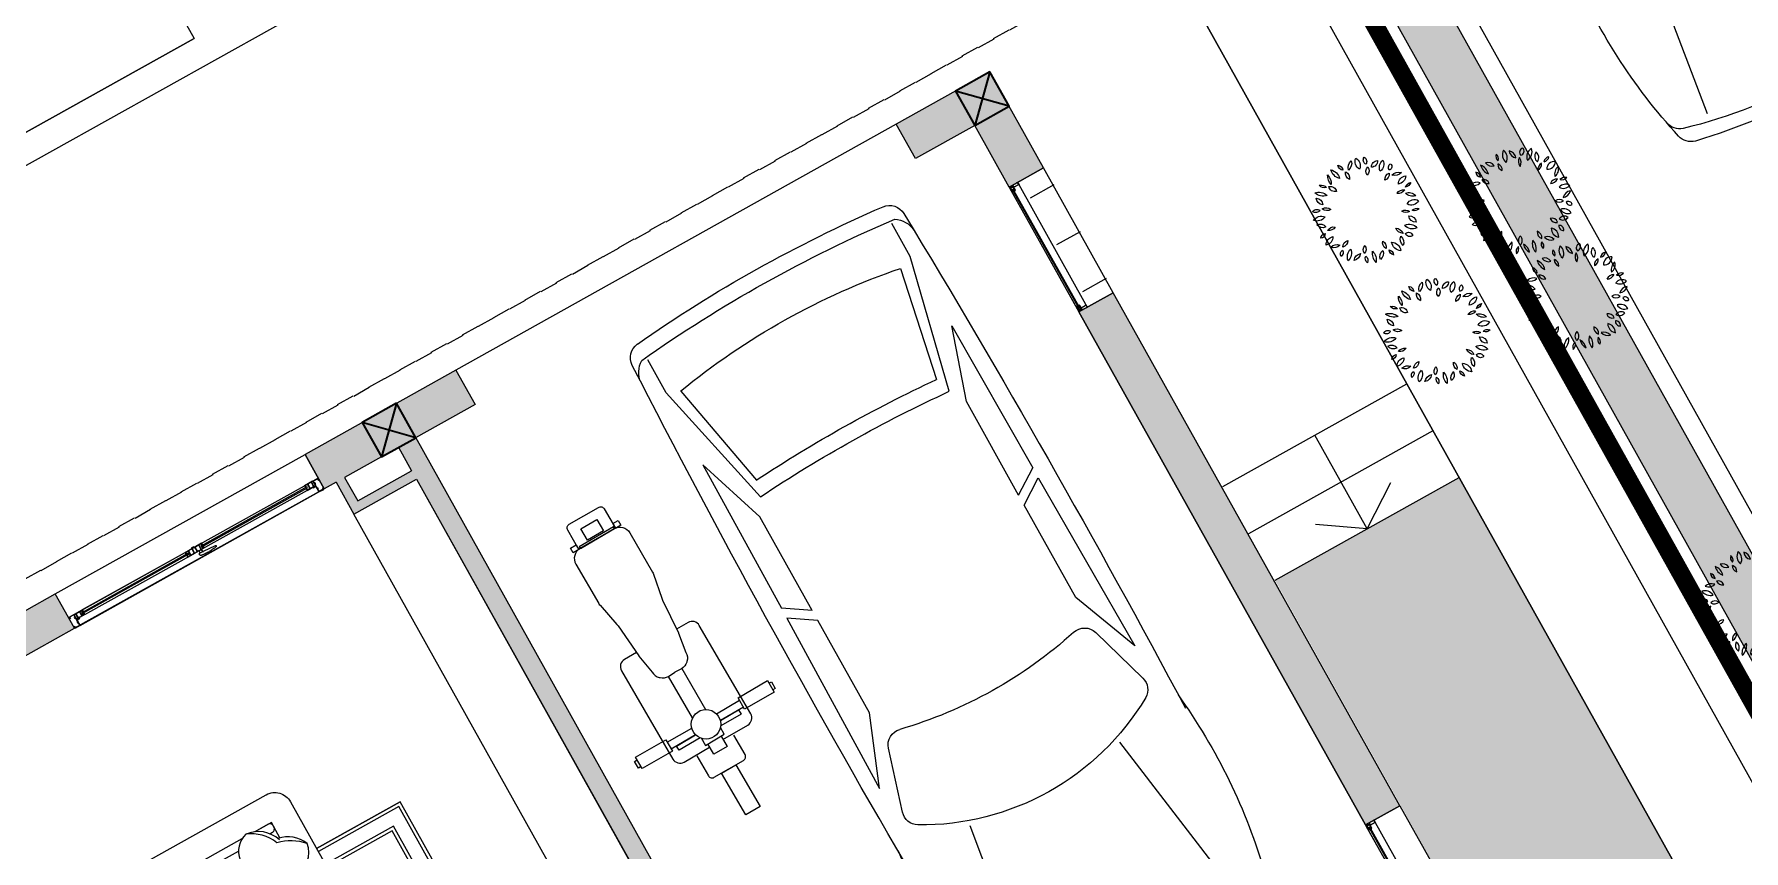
# Model space of a CAD drawing. Header units: millimetres. Extents: x 567980 to 569372, y 2065777 to 2066674.
# Drawn here: x 568941.48 to 568951.04, y 2066342.59 to 2066347.16 of the extents above; entities that cross this region are included whole.
import ezdxf

# ---------------------------------------------------------------- set-up
doc = ezdxf.new("R2010")
doc.units = ezdxf.units.MM
doc.linetypes.add('CENTER', pattern=[3, 1.5, -0.5, 0.5, -0.5])
doc.linetypes.add('HIDDEN', pattern=[0.75, 0.5, -0.25])
for name, color, linetype, lineweight in [('A-COT VACH', 2, 'Continuous', 35), ('A-HATCH', 251, 'Continuous', 5), ('A-TUONG', 255, 'Continuous', 35), ('boDnv', 54, 'Continuous', 25), ('E- RANH GIOI', 1, 'CENTER', 13), ('E- THAY', 9, 'Continuous', 20), ('E- Tuong', 4, 'Continuous', 13), ('E-Manh', 251, 'Continuous', 13), ('E-NoiThat', 32, 'Continuous', 9), ('i_Cay', 114, 'Continuous', 13), ('i_Hatch', 250, 'Continuous', 13), ('LD-CUA', 146, 'Continuous', 13), ('LD-THAY', 9, 'Continuous', 13)]:
    doc.layers.add(name, color=color, linetype=linetype, lineweight=lineweight)
for name, color, linetype in [('ChiaLo', 128, 'CENTER'), ('loKBT', 42, 'Continuous'), ('QUYEN', 7, 'Continuous')]:
    doc.layers.add(name, color=color, linetype=linetype)
doc.styles.add('rms', font='romans.shx', dxfattribs={"width": 0.7, "bigfont": 'vns.shx'})
doc.linetypes.add('ADL', pattern='A,0.125,-0.15,["++",rms,S=0.5,R=0,X=0,Y=-0.2245],-1.35,1.125', length=2.75)
pattern_1 = [(209.16569984, (574671.979064, 2070508.402113), (0.0243537771, -0.0436372751), []), (254.1656998, (574671.97906, 2070508.40211), (0.1359821042, -0.038566996), [0.070672742, -0.141345484])]

# ---------------------------------------------------------------- blocks, each defined once
blk = doc.blocks.new('NEN')
at = {"layer": 'boDnv', "color": 10, "linetype": 'ADL', "ltscale": 0.25}
blk.add_lwpolyline([(236.6221, -34.4495), (249.6893, -60.5762), (255.4751, -62.3599), (412.4207, 25.215), (414.1456, 31.2365), (400.0614, 56.7834), (394.0804, 58.4967), (238.5155, -28.3077)], close=True, dxfattribs=at)
at = {"layer": 'ChiaLo', "ltscale": 5}
blk.add_lwpolyline([(249.5585, -21.0006), (269.0492, -55.9307)], dxfattribs=at)
at = {"layer": 'loKBT'}
for points in [[(260.4741, -14.9098), (249.5585, -21.0006), (259.3038, -38.4657), (270.2195, -32.3748)], [(259.3038, -38.4657), (249.5585, -21.0006), (237.678, -27.6299), (235.5483, -34.5381), (242.2673, -47.972)]]:
    blk.add_lwpolyline(points, close=True, dxfattribs=at)
blk = doc.blocks.new('BT-01')
at = {"layer": 'E- RANH GIOI', "color": 5, "ltscale": 0.05, "true_color": 0x0000fa}
blk.add_lwpolyline([(7817633, 973558), (7821118.3, 976886.1), (7997537.8, 976804.6), (8000749, 973574), (8000595.6, 946074.5), (7997326.6, 942825.2), (7819373.9, 942907.4), (7816376.1, 946046.8)], close=True, dxfattribs=at)
at = {"layer": 'loKBT'}
for points in [[(7833505.2, 959890.6), (7833514.5, 979880.4), (7819916.6, 979886.7), (7814691, 974896.8), (7814005.9, 959899.6)], [(7846008.1, 979874.6), (7833514.5, 979880.4), (7833505.2, 959890.6), (7845998.8, 959884.9)]]:
    blk.add_lwpolyline(points, close=True, dxfattribs=at)
blk = doc.blocks.new('mb-cay40')
at = {"color": 0, "linetype": 'ByBlock'}
for centre, radius, start, end in [((-136, 737), 62.9, 125.4093, 202.7101), ((-231, 764), 62.9, 305.4093, 22.7101), ((16, 684), 137, 133.8117, 194.3077), ((-211, 749), 137, 313.8117, 14.3077), ((-542, 597), 98.1, 183.3189, 263.1904), ((-651, 494), 98.1, 3.3189, 83.1904), ((-554, 556), 69.9, 25.4537, 116.6852), ((-522, 648), 69.9, 205.4537, 296.6852), ((-427, 694), 54.1, 146.8151, 244.0193), ((-496, 675), 54.1, 326.8151, 64.0193), ((-390, 597), 66.9, 168.8066, 257.6391), ((-470, 545), 66.9, 348.8066, 77.6391), ((-300, 710), 100, 149.4737, 231.7586), ((-448, 683), 100, 329.4737, 51.7586), ((-231, 779), 98.1, 192.306, 259.6849), ((-344, 662), 98.1, 12.306, 79.6849), ((-148, 638), 79.7, 145.5248, 220.8327), ((-273, 631), 79.7, 325.5248, 40.8327), ((113, 711), 137, 163.4642, 212.7906), ((49, 562), 68.8, 103.8914, 198.9039), ((-134, 676), 137, 343.4642, 32.7906), ((-33, 607), 68.8, 283.8914, 18.9039), ((138, 616), 80.6, 104.1004, 168.465), ((40, 710), 80.6, 284.1004, 348.465), ((230, 506), 141, 100.3005, 160.4476), ((72, 692), 141, 280.3005, 340.4476), ((260, 521), 76.9, 122.5817, 207.18), ((150, 551), 76.9, 302.5817, 27.18), ((-680, 301), 102, 69.7201, 135.6489), ((-718, 468), 102, 249.7201, 315.6489), ((-654, 503), 44.2, 163.4933, 274.4697), ((-693, 471), 44.2, 343.4933, 94.4697), ((-620, 357), 75.8, 22.5723, 98.3335), ((-561, 461), 75.8, 202.5723, 278.3335), ((213, 369), 79.6, 86.0282, 161.3698), ((143, 474), 79.6, 266.0282, 341.3698), ((320, 284), 110, 64.7353, 140.5781), ((282, 453), 110, 244.7353, 320.5781), ((300, 426), 53.5, 59.9815, 155.6676), ((278, 494), 53.5, 239.9815, 335.6676), ((-767, 152), 75.6, 44.2576, 108.5927), ((-736, 277), 75.6, 224.2576, 288.5927), ((-743, 226), 96, 30.9482, 110.5784), ((-695, 365), 96, 210.9482, 290.5784), ((-638, 119), 83.9, 60.5095, 129.292), ((-649, 257), 83.9, 240.5095, 309.292), ((243, 141), 78, 58.8748, 131.2135), ((232, 267), 78, 238.8748, 311.2135), ((359, 242), 79.1, 90.2529, 173.5221), ((280, 330), 79.1, 270.2529, 353.5221), ((344, 142), 53.6, 28.1981, 112.1918), ((371, 217), 53.6, 208.1981, 292.1918), ((-787, 176), 111, 280.8762, 345.4479), ((-659, 40), 111, 100.8762, 165.4479), ((-690, -39), 87.4, 54.9745, 151.3792), ((-716, 74), 87.4, 234.9745, 331.3792), ((159, -75), 77.3, 28.8072, 103.9199), ((208, 37), 77.3, 208.8072, 283.9199), ((314, -59), 90.4, 71.3712, 141.7535), ((272, 83), 90.4, 251.3712, 321.7535), ((293, 25), 97.6, 29.1952, 106.7189), ((350, 166), 97.6, 209.1952, 286.7189), ((-675, -123), 70, 71.8192, 140.0818), ((-707, -12), 70, 251.8192, 320.0818), ((-557, -163), 78, 113.4753, 203.456), ((-660, -123), 78, 293.4753, 23.456), ((-617, 21), 75, 267.1724, 337.2365), ((-551, -83), 75, 87.1724, 157.2365), ((-605, -147), 107, 271.6328, 352.0268), ((-496, -269), 107, 91.6328, 172.0268), ((-342, -221), 95.9, 122.8873, 186.7253), ((-489, -152), 95.9, 302.8873, 6.7253), ((-19, -211), 70.3, 353.65, 74.6514), ((70, -151), 70.3, 173.65, 254.6514), ((133, -213), 116, 6.5487, 76.8911), ((275, -87), 116, 186.5487, 256.8911), ((243, -118), 50.7, 359.2557, 87.6287), ((296, -68), 50.7, 179.2557, 267.6287), ((-473, -294), 49.3, 76.5419, 193.4774), ((-509, -257), 49.3, 256.5419, 13.4774), ((-314, -281), 91.1, 159.117, 230.3606), ((-457, -318), 91.1, 339.117, 50.3606), ((-220, -348), 109, 122.117, 201.7275), ((-379, -297), 109, 302.117, 21.7275), ((-170, -364), 62.5, 129.7475, 206.0709), ((-267, -343), 62.5, 309.7475, 26.0709), ((-133, -236), 75.4, 148.7877, 221.5977), ((-253, -247), 75.4, 328.7877, 41.5977), ((-160, -372), 84.6, 5.3196, 80.419), ((-61, -281), 84.6, 185.3196, 260.419), ((100, -278), 148, 165.2071, 218.3217), ((-159, -332), 148, 345.2071, 38.3217), ((110, -276), 64.3, 156.7754, 231.288), ((11, -301), 64.3, 336.7754, 51.288), ((113, -290), 96.7, 38.6962, 106.2415), ((162, -137), 96.7, 218.6962, 286.2415)]:
    blk.add_arc(centre, radius, start, end, dxfattribs=at)
blk = doc.blocks.new('02PCAR01')
at = {"color": 0, "linetype": 'ByBlock'}
for p, q in [((-138, 26.03), (-145, 26.03)), ((-112.52, 20.16), (-138, 26.03)), ((-122.94, 26.61), (-92.48, 26.84)), ((-109.29, 22.08), (-122.94, 26.61)), ((-89.35, 22.08), (-92.48, 26.84)), ((-90.39, 26.87), (-54.31, 27.32)), ((-87.23, 22.08), (-90.39, 26.87)), ((-54.31, 27.32), (-67.5, 22.08)), ((-48.33, 25.72), (-60.01, 22.2)), ((-136.91, 23.5), (-115.59, 19.26)), ((-89.35, 22.08), (-109.29, 22.08)), ((-67.5, 22.08), (-87.23, 22.08)), ((-6, 20.97), (-40, 15.97)), ((-6, -20.97), (-40, -15.97)), ((-112.51, -20.11), (-138, -25.97)), ((-136.91, -23.36), (-115.59, -19.12)), ((-109.29, -21.95), (-122.94, -26.47)), ((-89.35, -21.95), (-109.29, -21.95)), ((-89.35, -21.95), (-92.48, -26.7)), ((-87.23, -21.95), (-90.39, -26.73)), ((-67.5, -21.95), (-87.23, -21.95)), ((-54.31, -27.18), (-67.5, -21.95)), ((-48.33, -25.52), (-60.01, -22)), ((-138, -25.97), (-145, -25.97)), ((-122.94, -26.47), (-92.48, -26.7)), ((-90.39, -26.73), (-54.31, -27.18))]:
    blk.add_line(p, q, dxfattribs=at)
for centre, radius, start, end in [((-145.41, 25.94), 3.14, 92.1119, 173.4899), ((-77.24, -1914.33), 1944.6, 88.89024, 92.01225), ((-141.57, 24.61), 4.6, 94.3987, 147.5288), ((-30.02, -77.69), 108.31, 76.6607, 96.5655), ((110.89, 0.1), 260.73, 174.2342, 185.7658), ((111.89, 0.1), 258.76, 174.0142, 185.9858), ((-47.46, 22.85), 3, 31.1455, 106.7984), ((-8.86, 25.33), 3.14, 17.8179, 78.3942), ((-95.47, 0.91), 93.12, 343.0347, 15.8141), ((-5.75, 24.64), 3.14, 14.3452, 76.6607), ((-7.97, 0.1), 131.06, 169.6897, 190.3103), ((-87.12, 0.1), 48.72, 330.0774, 29.9226), ((-111.75, 0.91), 111.76, 346.3976, 12.667), ((146.01, 0.1), 262.31, 175.7971, 184.2029), ((147.71, 0.1), 261.01, 175.5919, 184.4407), ((-59.14, 19.33), 3, 106.7984, 193.6631), ((-142.7, 0.1), 82.75, 347.0683, 12.9317), ((-59.14, -19.13), 3, 166.3369, 253.2016), ((-47.46, -22.65), 3, 253.2016, 328.8545), ((-145.41, -25.74), 3.14, 186.5101, 267.8881), ((-141.57, -24.41), 4.6, 212.4712, 265.6013), ((-30.02, 77.89), 108.31, 263.4345, 283.1156), ((-77.24, 1914.53), 1944.6, 267.98775, 271.10976)]:
    blk.add_arc(centre, radius, start, end, dxfattribs=at)
blk = doc.blocks.new('kkkk')
h = blk.add_hatch(color=250)
edge = h.paths.add_edge_path()
edge.add_line((333058.8, 105336.6), (333060.3, 105336.6))
edge.add_line((333060.3, 105336.6), (333060.3, 105341.6))
edge.add_line((333060.3, 105341.6), (333061.8, 105341.6))
edge.add_line((333061.8, 105341.6), (333061.8, 105371.6))
edge.add_line((333061.8, 105371.6), (333027.5, 105371.6))
edge.add_line((333027.5, 105371.6), (333027.5, 105386.6))
edge.add_line((333027.5, 105386.6), (333022.2, 105386.6))
edge.add_line((333022.2, 105386.6), (333022.2, 105383.6))
edge.add_line((333022.2, 105383.6), (333023.7, 105383.6))
edge.add_line((333023.7, 105383.6), (333023.7, 105385.1))
edge.add_line((333023.7, 105385.1), (333026, 105385.1))
edge.add_line((333026, 105385.1), (333026, 105378.1))
edge.add_line((333026, 105378.1), (333023.7, 105378.1))
edge.add_line((333023.7, 105378.1), (333023.7, 105379.6))
edge.add_line((333023.7, 105379.6), (333022.2, 105379.6))
edge.add_line((333022.2, 105379.6), (333022.2, 105376.6))
edge.add_line((333022.2, 105376.6), (333026, 105376.6))
edge.add_line((333026, 105376.6), (333026, 105371.6))
edge.add_line((333026, 105371.6), (332991.8, 105371.6))
edge.add_line((332991.8, 105371.6), (332991.8, 105341.6))
edge.add_line((332991.8, 105341.6), (332993.3, 105341.6))
edge.add_line((332993.3, 105341.6), (332993.3, 105336.6))
edge.add_line((332993.3, 105336.6), (332994.8, 105336.6))
edge.add_line((332994.8, 105336.6), (332994.8, 105341.6))
edge.add_line((332994.8, 105341.6), (333002.3, 105341.6))
edge.add_line((333002.3, 105341.6), (333002.3, 105343.1))
edge.add_line((333002.3, 105343.1), (332993.3, 105343.1))
edge.add_line((332993.3, 105343.1), (332993.3, 105370.1))
edge.add_line((332993.3, 105370.1), (333006.9, 105370.1))
edge.add_arc((333010, 105367.6), 3.97, 141.52264, 210)
edge.add_line((333006.6, 105365.7), (333007.9, 105366.4))
edge.add_arc((333010, 105367.6), 2.47, -390, -150, ccw=False)
edge.add_line((333012.1, 105366.4), (333013.4, 105365.7))
edge.add_arc((333010, 105367.6), 3.97, -30, 38.47736)
edge.add_line((333013.1, 105370.1), (333040.4, 105370.1))
edge.add_arc((333043.5, 105367.6), 3.97, 141.52264, 210)
edge.add_line((333040.1, 105365.7), (333041.4, 105366.4))
edge.add_arc((333043.5, 105367.6), 2.47, -390, -150, ccw=False)
edge.add_line((333045.6, 105366.4), (333046.9, 105365.7))
edge.add_arc((333043.5, 105367.6), 3.97, -30, 38.47736)
edge.add_line((333046.6, 105370.1), (333060.3, 105370.1))
edge.add_line((333060.3, 105370.1), (333060.3, 105343.1))
edge.add_line((333060.3, 105343.1), (333051.3, 105343.1))
edge.add_line((333051.3, 105343.1), (333051.3, 105341.6))
edge.add_line((333051.3, 105341.6), (333058.8, 105341.6))
edge.add_line((333058.8, 105341.6), (333058.8, 105336.6))
blk.add_lwpolyline([(333026, 105378.1), (333026, 105385.1), (333023.7, 105385.1), (333023.7, 105383.6), (333022.2, 105383.6), (333022.2, 105386.6), (333027.5, 105386.6), (333027.5, 105371.6), (333061.8, 105371.6), (333061.8, 105341.6), (333060.3, 105341.6), (333060.3, 105336.6), (333058.8, 105336.6), (333058.8, 105341.6), (333051.3, 105341.6), (333051.3, 105343.1), (333060.3, 105343.1), (333060.3, 105370.1), (333046.6, 105370.1, -0.30801), (333046.9, 105365.7), (333045.6, 105366.4, 1.732051), (333041.4, 105366.4), (333040.1, 105365.7, -0.30801), (333040.4, 105370.1), (333013.1, 105370.1, -0.30801), (333013.4, 105365.7), (333012.1, 105366.4, 1.732051), (333007.9, 105366.4), (333006.6, 105365.7, -0.30801), (333006.9, 105370.1), (332993.3, 105370.1), (332993.3, 105343.1), (333002.3, 105343.1), (333002.3, 105341.6), (332994.8, 105341.6), (332994.8, 105336.6), (332993.3, 105336.6), (332993.3, 105341.6), (332991.8, 105341.6), (332991.8, 105371.6), (333026, 105371.6), (333026, 105376.6), (333022.2, 105376.6), (333022.2, 105379.6), (333023.7, 105379.6), (333023.7, 105378.1)], format="xyb", close=True)
blk = doc.blocks.new('ccccc')
h = blk.add_hatch(color=250)
h.paths.add_polyline_path([(333034.3, 105325.3), (333084.3, 105325.3), (333084.3, 105326.8), (333077.7, 105326.8), (333077.7, 105353.8), (333084.3, 105353.8), (333084.3, 105355.3), (333034.3, 105355.3), (333034.3, 105346.7), (333035.8, 105346.7), (333035.8, 105353.8), (333052.1, 105353.8), (333052.1, 105326.8), (333035.8, 105326.8), (333035.8, 105333.9), (333034.3, 105333.9)])
h.paths.add_polyline_path([(333053.6, 105326.8), (333053.6, 105353.8), (333076.2, 105353.8), (333076.2, 105326.8)], flags=16)
for p, q in [((333034.3, 105346.7), (333035.8, 105346.7)), ((333034.3, 105333.9), (333035.8, 105333.9)), ((333052.1, 105353.8), (333052.1, 105326.8)), ((333053.6, 105353.8), (333053.6, 105326.8)), ((333076.2, 105353.8), (333076.2, 105326.8)), ((333077.7, 105353.8), (333077.7, 105326.8)), ((333084.3, 105355.3), (333084.3, 105353.8)), ((333084.3, 105326.8), (333084.3, 105325.3))]:
    blk.add_line(p, q)
for points in [[(333084.3, 105355.3), (333034.3, 105355.3), (333034.3, 105346.7)], [(333034.3, 105333.9), (333034.3, 105325.3), (333084.3, 105325.3)], [(333052.1, 105353.8), (333035.8, 105353.8), (333035.8, 105346.7)], [(333035.8, 105333.9), (333035.8, 105326.8), (333052.1, 105326.8)], [(333076.2, 105353.8), (333053.6, 105353.8)], [(333084.3, 105353.8), (333077.7, 105353.8)], [(333053.6, 105326.8), (333076.2, 105326.8)], [(333077.7, 105326.8), (333084.3, 105326.8)]]:
    blk.add_lwpolyline(points)
blk = doc.blocks.new('dasdsd')
at = {"linetype": 'HIDDEN', "ltscale": 0.05}
for p, q in [((-10, -16), (-10, 0)), ((10, 0), (-10, 0)), ((10, -16), (10, 0)), ((-16, -19), (-108, -23)), ((-10, -16), (-15, -19)), ((10, -16), (-10, -16))]:
    blk.add_line(p, q, dxfattribs=at)
for centre, radius, start, end in [((-106, -28), 5.22, 108.2433, 251.7567), ((-41, 287), 327, 258.1752, 278.8996), ((-16, -17), 1.95, 270, 297.1927), ((-10, -18), 1.95, 90, 117.1927), ((10, -26), 10.1, 270, 90)]:
    blk.add_arc(centre, radius, start, end, dxfattribs=at)
blk = doc.blocks.new('fffsf')
h = blk.add_hatch(color=250)
h.paths.add_polyline_path([(333183.8, 105395.8), (333133.8, 105395.8), (333133.8, 105394.3), (333140.5, 105394.3), (333140.5, 105367.3), (333133.8, 105367.3), (333133.8, 105364.3), (333118.8, 105364.3), (333118.8, 105361.3), (333135.3, 105361.3), (333135.3, 105365.8), (333183.8, 105365.8), (333183.8, 105374.4), (333182.3, 105374.4), (333182.3, 105367.3), (333166, 105367.3), (333166, 105394.3), (333182.3, 105394.3), (333182.3, 105387.2), (333183.8, 105387.2)])
h.paths.add_polyline_path([(333164.5, 105394.3), (333164.5, 105367.3), (333142, 105367.3), (333142, 105394.3)], flags=16)
for p, q in [((333133.8, 105395.8), (333133.8, 105394.3)), ((333140.5, 105394.3), (333140.5, 105367.3)), ((333142, 105394.3), (333142, 105367.3)), ((333164.5, 105394.3), (333164.5, 105367.3)), ((333166, 105394.3), (333166, 105367.3)), ((333183.8, 105387.2), (333182.3, 105387.2)), ((333183.8, 105374.4), (333182.3, 105374.4))]:
    blk.add_line(p, q)
for points in [[(333183.8, 105374.4), (333183.8, 105365.8), (333135.3, 105365.8), (333135.3, 105361.3), (333118.8, 105361.3)], [(333133.8, 105367.3), (333133.8, 105364.3), (333118.8, 105364.3), (333118.8, 105361.3)], [(333133.8, 105395.8), (333183.8, 105395.8), (333183.8, 105387.2)], [(333133.8, 105394.3), (333140.5, 105394.3)], [(333140.5, 105367.3), (333133.8, 105367.3)], [(333142, 105394.3), (333164.5, 105394.3)], [(333164.5, 105367.3), (333142, 105367.3)], [(333166, 105394.3), (333182.3, 105394.3), (333182.3, 105387.2)], [(333182.3, 105374.4), (333182.3, 105367.3), (333166, 105367.3)]]:
    blk.add_lwpolyline(points)
blk = doc.blocks.new('*U493')
for points in [[(88.4, 82.2), (88.4, 80.6), (77.2, 80.6), (77.2, 69.4), (88.4, 69.4), (88.4, 67.8, 0.240391), (91.1, 72), (80.2, 72), (80.2, 78), (91.1, 78, 0.240391)], [(747.1, 82.2), (747.1, 80.6), (758.3, 80.6), (758.3, 69.4), (747.1, 69.4), (747.1, 67.8, -0.240391), (744.4, 72), (755.3, 72), (755.3, 78), (744.4, 78, -0.240391)], [(852.9, 82.2), (852.9, 80.6), (841.7, 80.6), (841.7, 69.4), (852.9, 69.4), (852.9, 67.8, 0.240391), (855.6, 72), (844.7, 72), (844.7, 78), (855.6, 78, 0.240391)]]:
    blk.add_hatch(color=250).paths.add_polyline_path(points)
for p, q in [((35, 20), (1565, 20)), ((797.5, 90), (44.5, 90)), ((797.5, 90), (88, 90)), ((88, 60), (797.5, 60)), ((802.5, 90), (1512, 90)), ((1512, 60), (802.5, 60))]:
    blk.add_line(p, q)
for points in [[(88.4, 82.2), (88.4, 80.6), (77.2, 80.6), (77.2, 69.4), (88.4, 69.4), (88.4, 67.8, 0.240391), (91.1, 72), (80.2, 72), (80.2, 78), (91.1, 78, 0.240391)], [(747.1, 82.2), (747.1, 80.6), (758.3, 80.6), (758.3, 69.4), (747.1, 69.4), (747.1, 67.8, -0.240391), (744.4, 72), (755.3, 72), (755.3, 78), (744.4, 78, -0.240391)], [(852.9, 82.2), (852.9, 80.6), (841.7, 80.6), (841.7, 69.4), (852.9, 69.4), (852.9, 67.8, 0.240391), (855.6, 72), (844.7, 72), (844.7, 78), (855.6, 78, 0.240391)]]:
    blk.add_lwpolyline(points, format="xyb", close=True)
for points in [[(755.3, 72), (80.2, 72), (80.2, 78), (755.3, 78)], [(844.7, 72), (1519.8, 72), (1519.8, 78), (844.7, 78)]]:
    blk.add_lwpolyline(points, close=True)
at = {"rotation": 270}
blk.add_blockref('kkkk', (-105336.6, 333081.8), dxfattribs=at)
at = {"xscale": -1}
for name, p, rotation in [('ccccc', (333122.3, -105265.3), 359.9999999999902), ('fffsf', (-332331.3, 105455.8), 180.0000000001608), ('kkkk', (106936.6, 333081.8), 90)]:
    blk.add_blockref(name, p, dxfattribs=dict(at, rotation=rotation))
for p in [(-332286.8, -105265.3), (-331522.3, -105265.3)]:
    blk.add_blockref('ccccc', p)
at = {"xscale": -0.8000000000000002, "yscale": 0.8, "zscale": 0.8}
blk.add_blockref('dasdsd', (827.5, 60), dxfattribs=at)
blk = doc.blocks.new('A$C216856CC')
at = {"layer": 'E-NoiThat'}
for points in [[(176.8, 712.1), (176.8, 829.7), (217.3, 829.7), (217.3, 712.1)], [(6.9, 573), (6.9, 605.2), (89.9, 605.2), (89.9, 573)], [(293.8, 573), (293.8, 605.2), (379.1, 605.2), (379.1, 573)], [(125.1, 51.8), (125.1, 65.2), (140.7, 65.2), (140.7, 51.8)], [(142.9, 64.5), (142.9, 59.6), (239.5, 59.6), (239.5, 64.5)], [(214.6, 55.7), (214.6, 23.4), (169.4, 23.4), (169.4, 55.7)], [(244, 51.8), (244, 65.2), (259.7, 65.2), (259.7, 51.8)]]:
    blk.add_lwpolyline(points, close=True, dxfattribs=at)
for points in [[(248.1, 645.6), (248.1, 701.5, 0.414214), (237.6, 712), (155.2, 712, 0.414214), (144.7, 701.5)], [(144.7, 701.5), (144.7, 646.7, 0.414214)], [(172.9, 642.6), (102.9, 642.6, 0.414214), (82.9, 622.6)], [(248.8, 353), (282.7, 353, 0.414214), (302.7, 373), (302.7, 622.6, 0.414214), (282.7, 642.6), (210.5, 642.6, 0.520309)], [(82.9, 622.6), (82.9, 373, 0.414214), (102.9, 353), (135.4, 353, 0.526191)], [(192.1, 64.2), (143.9, 64.2, -0.414214), (115.9, 92.2), (115.9, 203.2, -0.049417), (116.4, 208.7), (128.6, 269.8, 0.041065), (129.1, 274.3), (136.2, 363, 0.008335), (136.2, 363.9), (144.3, 413.3, -0.206421), (153.1, 433.7), (154.5, 435, -0.191425), (173.7, 442.7), (192.1, 441.7, -0.19685)], [(192.1, 64.2), (240.3, 64.2, 0.414214), (268.3, 92.2), (268.3, 203.2, 0.049417), (267.8, 208.7), (255.6, 269.8, -0.041065), (255, 274.3), (248, 363, -0.008335), (248, 363.9), (239.9, 413.3, 0.206421), (231.1, 433.7), (229.7, 435, 0.191425), (210.4, 442.7), (192.1, 441.7, 0.19685)], [(243.8, 66.4), (243.8, 10.5, -0.414214), (233.3, 0), (150.9, 0, -0.414214), (140.4, 10.5)], [(140.4, 10.5), (140.4, 65.3, -0.414214)]]:
    blk.add_lwpolyline(points, format="xyb", dxfattribs=at)
for points in [[(163.7, 633.5), (163.7, 614.7)], [(217.3, 612.6), (217.3, 633.5), (163.7, 633.5)], [(172.9, 633.5), (172.9, 662.4), (210.5, 662.4), (210.5, 633.5)], [(0, 580.3), (0, 599.5), (6.9, 599.5)], [(89.9, 599.5), (155.2, 599.5)], [(103.8, 599.6), (103.8, 611.5), (161, 611.5)], [(155.2, 599.6), (103.8, 599.6)], [(219.2, 611.5), (278.8, 611.5), (278.8, 599.6), (225, 599.6)], [(225, 599.5), (293.8, 599.5)], [(379.1, 599.5), (386.6, 599.5), (386.6, 580.3), (379.1, 580.3)], [(6.9, 580.3), (0, 580.3)], [(155.2, 580.3), (89.9, 580.3)], [(172.9, 442.7), (172.9, 558.1)], [(210.5, 560), (210.5, 442.7)], [(293.8, 580.3), (225, 580.3)]]:
    blk.add_lwpolyline(points, dxfattribs=at)
blk.add_circle((190.1, 589.9), 36.2, dxfattribs=at)
blk = doc.blocks.new('SFFSF')
h = blk.add_hatch(color=250)
h.paths.add_polyline_path([(339647, 104917), (339647, 104892), (339678, 104892), (339678, 104899), (339675, 104899, 1), (339675, 104897), (339677, 104897), (339677, 104893), (339663, 104893), (339663, 104916), (339677, 104916), (339677, 104912), (339675, 104912, 1), (339675, 104911), (339678, 104911), (339678, 104917)])
h.paths.add_polyline_path([(339648, 104916), (339662, 104916), (339662, 104893), (339648, 104893)], flags=16)
blk.add_lwpolyline([(339663, 104893), (339663, 104916), (339677, 104916), (339677, 104912), (339675, 104912, 1), (339675, 104911), (339678, 104911), (339678, 104917), (339647, 104917), (339647, 104892), (339678, 104892), (339678, 104899), (339675, 104899, 1), (339675, 104897), (339677, 104897), (339677, 104893)], format="xyb", close=True)
blk.add_lwpolyline([(339662, 104893), (339662, 104916), (339648, 104916), (339648, 104893)], close=True)
blk = doc.blocks.new('DDDDA')
blk.add_hatch(color=250).paths.add_polyline_path([(339344, 104971), (339344, 104969), (339333, 104969), (339333, 104958), (339344, 104958), (339344, 104957, 0.240391), (339347, 104961), (339336, 104961), (339336, 104967), (339347, 104967, 0.240391)])
blk.add_lwpolyline([(339344, 104971), (339344, 104969), (339333, 104969), (339333, 104958), (339344, 104958), (339344, 104957, 0.240391), (339347, 104961), (339336, 104961), (339336, 104967), (339347, 104967, 0.240391)], format="xyb", close=True)
blk = doc.blocks.new('*U496')
for points in [[(22, 22), (0, 22), (0, 28), (1, 28), (1, 23), (18, 23), (18, 63), (9, 63), (9, 72), (5, 74), (5, 83), (9, 86), (9, 93), (1, 93), (1, 89), (0, 89), (0, 94), (10, 94), (10, 93), (10, 91), (10, 82), (9, 82), (9, 84), (6, 82), (6, 75), (9, 73), (9, 75), (10, 75), (10, 64), (19, 64), (19, 23), (22, 23)], [(1045, 22), (1067, 22), (1067, 28), (1065, 28), (1065, 23), (1049, 23), (1049, 63), (1058, 63), (1058, 72), (1062, 74), (1062, 83), (1058, 86), (1058, 93), (1065, 93), (1065, 89), (1067, 89), (1067, 94), (1057, 94), (1057, 93), (1057, 91), (1057, 82), (1058, 82), (1058, 84), (1060, 82), (1060, 75), (1058, 73), (1058, 75), (1057, 75), (1057, 64), (1048, 64), (1048, 23), (1045, 23)]]:
    blk.add_hatch(color=250).paths.add_polyline_path(points)
for p, q in [((10, 94), (1057, 94)), ((22, 22), (1045, 22))]:
    blk.add_line(p, q)
for points in [[(9, 93), (9, 86), (5, 83), (5, 74), (9, 72), (9, 63), (18, 63), (18, 23), (1, 23), (1, 28), (0, 28), (0, 22), (22, 22), (22, 23), (19, 23), (19, 64), (10, 64), (10, 75), (9, 75), (9, 73), (6, 75), (6, 82), (9, 84), (9, 82), (10, 82), (10, 93), (10, 93), (10, 94), (0, 94), (0, 89), (1, 89), (1, 93), (9, 93)], [(1058, 93), (1058, 86), (1062, 83), (1062, 74), (1058, 72), (1058, 63), (1049, 63), (1049, 23), (1065, 23), (1065, 28), (1067, 28), (1067, 22), (1045, 22), (1045, 23), (1048, 23), (1048, 64), (1057, 64), (1057, 75), (1058, 75), (1058, 73), (1060, 75), (1060, 82), (1058, 84), (1058, 82), (1057, 82), (1057, 93), (1057, 93), (1057, 94), (1067, 94), (1067, 89), (1065, 89), (1065, 93), (1058, 93)]]:
    blk.add_lwpolyline(points)
blk.add_lwpolyline([(1031, 76), (36, 76), (36, 82), (1031, 82)], close=True)
at = {"xscale": -1, "rotation": 180}
blk.add_blockref('SFFSF', (-339635, 104983), dxfattribs=at)
blk.add_blockref('DDDDA', (-339300, -104885))
at = {"xscale": -1}
blk.add_blockref('DDDDA', (340366, -104885), dxfattribs=at)
at = {"rotation": 180}
blk.add_blockref('SFFSF', (340701, 104983), dxfattribs=at)
blk = doc.blocks.new('COT220')
at = {"layer": 'i_Hatch'}
h = blk.add_hatch(color=256, dxfattribs=at)
h.dxf.hatch_style = 1
h.paths.add_polyline_path([(-124343785.7, 101818213.4), (-124343565.7, 101818213.4), (-124343565.7, 101818433.4), (-124343785.7, 101818433.4)])
at = {"layer": 'A-COT VACH'}
for p, q in [((-124343785.7, 101818433.4), (-124343565.7, 101818213.4)), ((-124343785.7, 101818213.4), (-124343565.7, 101818433.4))]:
    blk.add_line(p, q, dxfattribs=at)
blk.add_lwpolyline([(-124343785.7, 101818213.4), (-124343565.7, 101818213.4), (-124343565.7, 101818433.4), (-124343785.7, 101818433.4)], close=True, dxfattribs=at)
blk = doc.blocks.new('LUOICOT A-BT2')
at = {"layer": 'E- Tuong'}
for p in [(131374870.7, -100973722.6), (131378670.7, -100973722.6)]:
    blk.add_blockref('COT220', p, dxfattribs=at)
blk = doc.blocks.new('sâssgsgsg')
at = {"layer": 'E-NoiThat'}
for p, q in [((7036333, 846235.1), (7036333, 849725.9)), ((7036869, 849725.9), (7036333, 849725.9)), ((7036333, 849725.9), (7036869, 849725.9)), ((7036353, 846255.1), (7036353, 849705.9)), ((7036353, 849705.9), (7036869, 849705.9)), ((7036433, 846335.1), (7036433, 849625.9)), ((7036433, 849625.9), (7036869, 849625.9)), ((7036453, 846355.1), (7036453, 849605.9)), ((7036453, 849605.9), (7036869, 849605.9))]:
    blk.add_line(p, q, dxfattribs=at)
blk.add_lwpolyline([(7036869, 849426.1, 0.414214), (7036969, 849326.1), (7037569, 849326.1, 0.414214), (7037619, 849376.1, 0.414214), (7037669, 849326.1), (7038169, 849326.1, 0.414214), (7038219, 849376.1, 0.414214), (7038269, 849326.1), (7038869, 849326.1, 0.414214), (7038969, 849426.1), (7038969, 850026.1, 0.414214), (7038869, 850126.1), (7036969, 850126.1, 0.414214), (7036869, 850026.1)], format="xyb", close=True, dxfattribs=at)
for points in [[(7036900.8, 849776.5, -0.14773), (7037047, 849862.5, -0.213343), (7037175.9, 849988.5, -0.178662)], [(7037026.8, 849869.3, -0.306663), (7037175.9, 849988.5, -0.30633), (7037273.3, 849879.7, 0.872847)], [(7037057.2, 849926.1), (7037039, 849926.1, -0.414214), (7037019, 849946.1), (7037019, 849956.1, -0.414214), (7037039, 849976.1)], [(7037039, 849976.1), (7037124.2, 849976.1, -0.414214)], [(7037207.4, 849976.1), (7037599, 849976.1, -0.414214), (7037619, 849956.1), (7037619, 849946.1, -0.414214), (7037599, 849926.1), (7037257.7, 849926.1, -0.414214)], [(7037044.1, 849650.5, -0.356772), (7036900.8, 849776.5, -0.249542), (7037030.6, 849880.4, 9.61688)]]:
    blk.add_lwpolyline(points, format="xyb", dxfattribs=at)
blk.add_lwpolyline([(7037019, 849877.8), (7037019, 849976.1), (7037124.2, 849976.1)], dxfattribs=at)
blk = doc.blocks.new('TANG 1 BT2')
at = {"layer": 'A-HATCH'}
h = blk.add_hatch(color=256, dxfattribs=at)
h.dxf.hatch_style = 1
h.paths.add_polyline_path([(7034885, 743950), (7031305, 743950), (7031305, 743950), (7031305, 743730), (7031085, 743730), (7031085, 742615), (7031305, 742615), (7031305, 743130), (7031510, 743130), (7031510, 743730), (7034885, 743730), (7034885, 743730)])
h.paths.add_polyline_path([(7031455, 743185), (7031305, 743185), (7031305, 743730), (7031455, 743730)], flags=16)
h.paths.add_polyline_path([(7035285, 743950), (7034885, 743950), (7034885, 743730), (7035285, 743730)])
h.paths.add_polyline_path([(7039685, 743950), (7037685, 743950), (7037685, 743730), (7039685, 743730)])
h.paths.add_polyline_path([(7039905, 743730), (7039905, 743730), (7039685, 743730), (7039685, 743230), (7039905, 743230)])
h.paths.add_polyline_path([(7039905, 742030), (7039685, 742030), (7039685, 740900), (7039685, 740994.9), (7039905, 740994.9)])
h.paths.add_polyline_path([(7039905, 739794.9), (7039685, 739794.9), (7039685, 739250), (7039905, 739250)])
h.paths.add_polyline_path([(7039685, 739250), (7037635, 739250), (7037634.9, 739590), (7037525, 739590), (7037525, 738162.5), (7037745, 738162.5), (7037745, 739030), (7039685, 739030)])
h.paths.add_polyline_path([(7040124.9, 739450), (7039905, 739450), (7039905, 739250), (7039905, 739030), (7039685, 739030), (7039562.5, 739030), (7039562.5, 738810), (7040124.9, 738810)])
h.paths.add_polyline_path([(7034885, 739140), (7034105, 739140), (7034105, 739250), (7033995, 739250), (7033995, 739140), (7031305, 739140), (7031305, 739030), (7031865, 739030), (7031865, 738029.9), (7032085, 738029.9), (7032085, 739030), (7034885, 739030)])
h.paths.add_polyline_path([(7034105, 740450), (7031305, 740450), (7031305, 741815), (7031085, 741815), (7031085, 739250), (7031305, 739250), (7031305, 740340), (7033995, 740340), (7033995, 740050), (7034105, 740050), (7034105, 740230)])
h.paths.add_polyline_path([(7032085, 736229.9), (7031865, 736229.9), (7031865, 735230), (7031305, 735230), (7031305, 735120), (7031455, 735120), (7031455, 734775), (7031305, 734775), (7031305, 735010), (7031305, 735010), (7031085, 735010), (7031085, 734610), (7031305, 734610), (7031305, 734720), (7031510, 734720), (7031510, 735120), (7033974.9, 735120), (7033974.9, 735230), (7032085, 735230)])
h.paths.add_polyline_path([(7034885, 735010), (7034885, 735120), (7034774.9, 735120), (7034774.9, 735230), (7034885, 735230), (7034885, 735230), (7035105, 735230), (7035395, 735230), (7035395, 735010), (7034995, 735010)])
h.paths.add_polyline_path([(7034995, 735010), (7034885, 735010), (7034885, 729329.5), (7034995, 729329.5), (7034995, 729479.5), (7035340, 729479.5), (7035340, 729329.5), (7034505, 729329.5), (7034505, 729109.5), (7035470.1, 729109.5), (7035470.1, 729329.5), (7035395, 729329.5), (7035395, 729534.5), (7034995, 729534.5)])
h.paths.add_polyline_path([(7039685, 735230), (7037745, 735230), (7037745, 735962.5), (7037525, 735962.5), (7037525, 735010), (7039685, 735010), (7039685, 735010)])
h.paths.add_polyline_path([(7040124.9, 735450), (7039562.4, 735450), (7039562.4, 735230), (7039685, 735230), (7039905, 735230), (7039905, 735010), (7039905, 734810), (7040124.9, 734810)])
h.paths.add_polyline_path([(7039905, 735010), (7039685, 735010), (7039685, 734610), (7039905, 734610)])
h.paths.add_polyline_path([(7039905, 733410), (7039685, 733410), (7039685, 731580), (7039795, 731470), (7039905, 731580)])
h.paths.add_polyline_path([(7039905, 731360), (7039905, 731360), (7039685, 731360), (7039685, 731451.1), (7039190.1, 730956.1), (7039345.7, 730800.5)])
h.paths.add_polyline_path([(7031305, 730524.5), (7031085, 730524.5), (7031085, 733810), (7031305, 733810)])
h.paths.add_polyline_path([(7031305, 729724.5), (7031085, 729724.5), (7031085, 729109.5), (7031685, 729109.5), (7031685, 729329.5), (7031305, 729329.5)])
h.paths.add_polyline_path([(7037655.2, 729109.5), (7037435.2, 729109.5), (7037070.1, 729109.5), (7037070.1, 729329.5), (7037435.2, 729329.5), (7037435.2, 729329.5), (7037564, 729329.5), (7038058.9, 729824.5), (7038214.5, 729669), (7037655.2, 729109.5)])
at = {"layer": 'E- THAY'}
for points in [[(7031085, 734610), (7031305, 734610), (7031305, 733810), (7031085, 733810)], [(7031085, 729724.5), (7031305, 729724.5), (7031305, 730524.5), (7031085, 730524.5)]]:
    blk.add_lwpolyline(points, close=True, dxfattribs=at)
at = {"layer": 'E- Tuong'}
for p, q in [((7034885, 735120), (7034885, 729329.5)), ((7034995, 729534.5), (7034995, 735010)), ((7031305, 733810), (7031085, 733810)), ((7031085, 733810), (7031305, 733810)), ((7031085, 733810), (7031085, 730524.5)), ((7031305, 730523.5), (7031305, 733810)), ((7031305, 733810), (7031305, 730523.5)), ((7031305, 730524.5), (7031085, 730524.5)), ((7031085, 730524.5), (7031305, 730524.5)), ((7031085, 730524.5), (7031085, 730523.5)), ((7031085, 730524.5), (7031085, 730523.5)), ((7031305, 729724.5), (7031085, 729724.5)), ((7031305, 729724.5), (7031085, 729724.5)), ((7031085, 729724.5), (7031085, 729109.5)), ((7031305, 729724.5), (7031305, 729329.5)), ((7035395, 729534.5), (7034995, 729534.5)), ((7034995, 729329.5), (7034995, 729479.5)), ((7035340, 729479.5), (7034995, 729479.5)), ((7035340, 729329.5), (7035340, 729479.5)), ((7035395, 729329.5), (7035395, 729534.5)), ((7031305, 729329.5), (7031685, 729329.5)), ((7031685, 729329.5), (7031685, 729109.5)), ((7034505, 729109.5), (7034505, 729329.5)), ((7034505, 729329.5), (7035340, 729329.5)), ((7035395, 729329.5), (7035470.1, 729329.5)), ((7035470.1, 729329.5), (7035470.1, 729109.5)), ((7037070.1, 729329.5), (7037070.1, 729109.5)), ((7037435.2, 729329.5), (7037070.1, 729329.5)), ((7031085, 729109.5), (7031685, 729109.5)), ((7034505, 729109.5), (7035470.1, 729109.5)), ((7037435.2, 729109.5), (7037070.1, 729109.5))]:
    blk.add_line(p, q, dxfattribs=at)
at = {"layer": 'E-NoiThat'}
blk.add_lwpolyline([(7035395, 735010), (7035395, 729534.5), (7034995, 729534.5), (7034995, 735010)], close=True, dxfattribs=at)
at = {"layer": 'LD-THAY'}
blk.add_line((7031685, 729109.5), (7034505, 729109.5), dxfattribs=at)
blk.add_lwpolyline([(7037070.1, 729329.5), (7037070.1, 729109.5), (7035470.1, 729109.5), (7035470.1, 729329.5)], close=True, dxfattribs=at)
at = {"layer": 'E- Tuong', "xscale": -1, "rotation": 180}
blk.add_blockref('sâssgsgsg', (-380, 1580790.9), dxfattribs=at)
at = {"layer": 'E-NoiThat', "xscale": -30.03147058763129, "yscale": 30.03147058763129, "zscale": 30.03147058763129, "rotation": 270}
blk.add_blockref('02PCAR01', (7032758.1, 733937.3), dxfattribs=at)
at = {"layer": 'i_Hatch', "color": 252, "transparency": 33554687}
blk.add_blockref('LUOICOT A-BT2', (0, -115381.2), dxfattribs=at)
at = {"layer": 'LD-CUA', "xscale": 0.7500000000001072, "yscale": 0.7500000000001072, "zscale": 0.7500000000001072, "rotation": 270}
for p in [(7031234.3, 734610), (7031234.3, 730524.5)]:
    blk.add_blockref('*U496', p, dxfattribs=at)
at = {"layer": 'LD-CUA', "rotation": 179.9992148310557}
blk.add_blockref('*U493', (7037070.1, 729351), dxfattribs=at)
at = {"layer": 'QUYEN', "xscale": 2.290036805996602, "yscale": 2.290036805996602, "zscale": 2.290036805996602, "rotation": 0.9809397545371328}
blk.add_blockref('A$C216856CC', (7033837.7, 730162.2), dxfattribs=at)
blk = doc.blocks.new('MB TANG 1 BT2')
at = {"layer": 'i_Hatch', "transparency": 33554687}
h = blk.add_hatch(dxfattribs=at)
h.set_pattern_fill('_USER', color=256, scale=300.007506, angle=90.00001, double=1, pattern_type=0)
h.set_pattern_definition([(90.0000093, (-1013559.77, -361434.83), (-300.007506, -4.9e-05), []), (180.0000093, (-1013559.77, -361434.83), (4.9e-05, -300.007506), [])])
h.paths.add_polyline_path([(7031238, 729564.5), (7031238, 729569.5), (7031236.5, 729569.5), (7031236.5, 729599.5), (7031236.5, 730529.5), (7031236.5, 730559.5), (7031238, 730559.5), (7031238, 730564.5), (7031085, 730564.5), (7031085, 729564.5)])
at = {"layer": 'LD-THAY', "xscale": 1.000536784354254, "yscale": 1.000536784354254, "zscale": 1.000536784354254, "rotation": 0.02648139157141569}
blk.add_blockref('TANG 1 BT2', (-3429.4, -3650.7), dxfattribs=at)
blk = doc.blocks.new('SAN VUON BT A-BT1')
at = {"layer": 'i_Hatch', "true_color": 0x46cb3a, "transparency": 33554687}
h = blk.add_hatch(dxfattribs=at)
h.set_pattern_fill('CROSS', color=95, scale=300, double=1)
h.set_pattern_definition([(0, (2832.47, -202892.13), (75, 75), [37.5, -112.5]), (90, (2851.22, -202910.88), (-75, 75), [37.5, -112.5])])
h.paths.add_polyline_path([(7163776.9, 841296.9), (7151496.9, 841296.9), (7151496.9, 841006.9), (7163486.9, 841006.9), (7163486.9, 821856.9), (7163776.9, 821856.9)])
h.paths.add_polyline_path([(7158157.3, 822152.4), (7151786.9, 822152.4), (7151786.9, 839436.9), (7151496.9, 839436.9), (7151496.9, 821856.9), (7151496.9, 821516.9), (7158157.3, 821516.9)])
at = {"layer": 'E- RANH GIOI', "ltscale": 0.1, "const_width": 100}
blk.add_lwpolyline([(7151386.9, 821436.9), (7163886.9, 821436.9), (7163886.9, 841436.9), (7151386.9, 841436.9)], close=True, dxfattribs=at)
at = {"layer": 'E-Manh'}
for p, q in [((7163486.9, 821886.9), (7163486.9, 841036.9)), ((7163376.9, 821886.9), (7163376.9, 840926.9))]:
    blk.add_line(p, q, dxfattribs=at)
blk.add_lwpolyline([(7163776.9, 821886.9), (7163776.9, 841326.9)], dxfattribs=at)
at = {"layer": 'E-NoiThat', "xscale": -30.03147058763129, "yscale": 30.03147058763129, "zscale": 30.03147058763129, "rotation": 270}
blk.add_blockref('02PCAR01', (7161874.3, 826931.5), dxfattribs=at)
at = {"layer": 'i_Cay', "xscale": 0.5, "yscale": 0.5, "zscale": 0.5}
for p in [(7163708.3, 829166.8), (7163743.9, 827187.8), (7163759.9, 826566.8)]:
    blk.add_blockref('mb-cay40', p, dxfattribs=at)
blk = doc.blocks.new('MBT1 BT1')
at = {"layer": 'E- RANH GIOI', "ltscale": 0.1, "const_width": 100}
blk.add_lwpolyline([(7075416.3, 1014867.5), (7087916.3, 1014867.5), (7087916.3, 1034867.5), (7075416.3, 1034867.5)], close=True, dxfattribs=at)
at = {"layer": 'E- THAY'}
blk.add_blockref('SAN VUON BT A-BT1', (-75970.5, 193430.5), dxfattribs=at)

msp = doc.modelspace()

# ---------------------------------------------------------------- block references
at = {"layer": 'boDnv'}
msp.add_blockref('NEN', (568697.4807, 2066371.6973), dxfattribs=at)

# ---------------------------------------------------------------- next in the draw order: hatches: boundary and pattern name
at = {"layer": 'i_Hatch', "transparency": 33554687}
h = msp.add_hatch(dxfattribs=at)
h.set_pattern_fill('DOLMIT', color=256, scale=0.199893, angle=209.1657, double=1)
h.set_pattern_definition(pattern_1)
h.paths.add_polyline_path([(568955.6635, 2066333.5357), (568949.4447, 2066344.6787), (568948.4148, 2066344.1039), (568949.7873, 2066341.6448), (568949.7873, 2066341.6448), (568951.6382, 2066338.3283), (568954.0589, 2066333.9908), (568947.8712, 2066330.5374), (568948.4459, 2066329.5076)])

# ---------------------------------------------------------------- next in the draw order: linework, layer by layer
at = {"layer": 'A-TUONG', "elevation": -0.0003}
msp.add_lwpolyline([(568956.7786, 2066333.2195), (568939.7514, 2066323.7167), (568933.0349, 2066337.1432), (568935.163, 2066344.048), (568947.0368, 2066350.6748), (568956.7786, 2066333.2195)], dxfattribs=at)
at = {"layer": 'E- RANH GIOI', "color": 5, "ltscale": 0.05, "true_color": 0x0000fa}
msp.add_line((568948.4981, 2066348.0566, -0.0003), (568938.6093, 2066342.5377, -0.0003), dxfattribs=at)
at = {"layer": 'E- RANH GIOI', "ltscale": 0.05, "const_width": 0.0999, "elevation": -0.0003}
msp.add_lwpolyline([(568939.7514, 2066323.7167), (568956.7786, 2066333.2195), (568947.0368, 2066350.6748), (568935.163, 2066344.048), (568933.0349, 2066337.1432)], close=True, dxfattribs=at)
at = {"layer": 'LD-THAY'}
for p, q in [((568946.7206, 2066349.5597, -0.0003), (568955.6635, 2066333.5357, -0.0003)), ((568955.6635, 2066333.5357, -0.0003), (568946.7206, 2066349.5597, -0.0003)), ((568942.3725, 2066347.1331, -0.0003), (568935.8456, 2066343.4905, -0.0003)), ((568935.8456, 2066343.4905, -0.0003), (568942.3725, 2066347.1331, -0.0003)), ((568942.3725, 2066347.1331, -0.0003), (568935.8456, 2066343.4905, -0.0003)), ((568935.8456, 2066343.4905, -0.0003), (568942.3725, 2066347.1331, -0.0003)), ((568948.1226, 2066344.6276, -0.0003), (568949.1524, 2066345.2023, -0.0003)), ((568948.2687, 2066344.3658, -0.0003), (568949.2986, 2066344.9405, -0.0003)), ((568948.9298, 2066344.3913, -0.0003), (568948.6375, 2066344.915, -0.0003)), ((568948.4148, 2066344.1039, -0.0003), (568949.4447, 2066344.6787, -0.0003)), ((568948.9298, 2066344.3913, -0.0003), (568949.0614, 2066344.6496, -0.0003)), ((568948.9298, 2066344.3913, -0.0003), (568948.6408, 2066344.4148, -0.0003))]:
    msp.add_line(p, q, dxfattribs=at)
at = {"layer": 'LD-THAY', "elevation": -0.0003}
for points in [[(568956.7786, 2066333.2195), (568939.7514, 2066323.7167), (568933.0349, 2066337.1432), (568935.163, 2066344.048), (568947.0368, 2066350.6748), (568956.7786, 2066333.2195)], [(568945.6907, 2066348.985), (568945.3985, 2066349.5086), (568946.952, 2066350.3756), (568956.4794, 2066333.3043), (568939.8488, 2066324.0228), (568939.0965, 2066325.5964)], [(568937.1856, 2066329.3372), (568933.2708, 2066337.1595), (568935.3461, 2066343.8985), (568942.0803, 2066347.6567), (568942.3725, 2066347.1331)], [(568937.1856, 2066329.3372), (568933.2708, 2066337.1595), (568935.3461, 2066343.8985), (568942.0803, 2066347.6567), (568942.3725, 2066347.1331)]]:
    msp.add_lwpolyline(points, dxfattribs=at)

# ---------------------------------------------------------------- next in the draw order: block references
at = {"layer": 'i_Cay', "xscale": -0.0004997317518149987, "yscale": 0.0004997317518149988, "zscale": 0.0004997317518149989, "rotation": 29.16569984120725}
for p in [(568948.8832, 2066346.0379, -0.0003), (568949.2796, 2066345.3605, -0.0003)]:
    msp.add_blockref('mb-cay40', p, dxfattribs=at)
at = {"layer": 'LD-THAY', "xscale": 0.0009994635036299972, "yscale": 0.0009994635036299972, "zscale": 0.0009994635036299972, "rotation": 209.1656998412071}
msp.add_blockref('MB TANG 1 BT2', (574728.0469, 2070407.9393, -0.0003), dxfattribs=at)
at = {"layer": 'loKBT', "xscale": 0.001000000000001394, "yscale": 0.001000000000001394, "zscale": 0.001000000000001394, "rotation": 29.19218123277868}
msp.add_blockref('BT-01', (562586.395, 2061674.5278, -0.0003), dxfattribs=at)

# ---------------------------------------------------------------- next in the draw order: block references
at = {"layer": 'LD-THAY', "xscale": 0.0009994885116012021, "yscale": 0.0009994885116012021, "zscale": 0.0009994885116012021, "rotation": 209.1612944849871}
msp.add_blockref('MBT1 BT1', (574639.1441, 2070688.4182, -0.0003), dxfattribs=at)

# ---------------------------------------------------------------- next in the draw order: hatches: boundary and pattern name
at = {"layer": 'i_Hatch', "transparency": 33554687}
h = msp.add_hatch(dxfattribs=at)
h.set_pattern_fill('DOLMIT', color=256, scale=0.199893, angle=209.1657, double=1)
h.set_pattern_definition(pattern_1)
h.paths.add_polyline_path([(568955.6635, 2066333.5357), (568949.4447, 2066344.6787), (568948.4148, 2066344.1039), (568949.7873, 2066341.6448), (568949.7873, 2066341.6448), (568951.6382, 2066338.3283), (568954.0589, 2066333.9908), (568947.8712, 2066330.5374), (568948.4459, 2066329.5076)])

# ---------------------------------------------------------------- next in the draw order: linework, layer by layer
at = {"layer": 'A-TUONG', "elevation": -0.0003}
msp.add_lwpolyline([(568956.7786, 2066333.2195), (568939.7514, 2066323.7167), (568933.0349, 2066337.1432), (568935.163, 2066344.048), (568947.0368, 2066350.6748), (568956.7786, 2066333.2195)], dxfattribs=at)
at = {"layer": 'E- RANH GIOI', "color": 5, "ltscale": 0.05, "true_color": 0x0000fa}
msp.add_line((568948.4981, 2066348.0566, -0.0003), (568938.6093, 2066342.5377, -0.0003), dxfattribs=at)
at = {"layer": 'E- RANH GIOI', "ltscale": 0.05, "const_width": 0.0999, "elevation": -0.0003}
msp.add_lwpolyline([(568939.7514, 2066323.7167), (568956.7786, 2066333.2195), (568947.0368, 2066350.6748), (568935.163, 2066344.048), (568933.0349, 2066337.1432)], close=True, dxfattribs=at)
at = {"layer": 'LD-THAY'}
for p, q in [((568946.7206, 2066349.5597, -0.0003), (568955.6635, 2066333.5357, -0.0003)), ((568955.6635, 2066333.5357, -0.0003), (568946.7206, 2066349.5597, -0.0003)), ((568948.1226, 2066344.6276, -0.0003), (568949.1524, 2066345.2023, -0.0003)), ((568948.2687, 2066344.3658, -0.0003), (568949.2986, 2066344.9405, -0.0003)), ((568948.9298, 2066344.3913, -0.0003), (568948.6375, 2066344.915, -0.0003)), ((568948.4148, 2066344.1039, -0.0003), (568949.4447, 2066344.6787, -0.0003)), ((568948.9298, 2066344.3913, -0.0003), (568949.0614, 2066344.6496, -0.0003)), ((568948.9298, 2066344.3913, -0.0003), (568948.6408, 2066344.4148, -0.0003))]:
    msp.add_line(p, q, dxfattribs=at)
at = {"layer": 'LD-THAY', "elevation": -0.0003}
for points in [[(568956.7786, 2066333.2195), (568939.7514, 2066323.7167), (568933.0349, 2066337.1432), (568935.163, 2066344.048), (568947.0368, 2066350.6748), (568956.7786, 2066333.2195)], [(568945.6907, 2066348.985), (568945.3985, 2066349.5086), (568946.952, 2066350.3756), (568956.4794, 2066333.3043), (568939.8488, 2066324.0228), (568939.0965, 2066325.5964)]]:
    msp.add_lwpolyline(points, dxfattribs=at)

# ---------------------------------------------------------------- next in the draw order: block references
at = {"layer": 'i_Cay', "xscale": -0.0004997317518149987, "yscale": 0.0004997317518149988, "zscale": 0.0004997317518149989, "rotation": 29.16569984120725}
for p in [(568948.8832, 2066346.0379, -0.0003), (568949.2796, 2066345.3605, -0.0003)]:
    msp.add_blockref('mb-cay40', p, dxfattribs=at)
at = {"layer": 'LD-THAY', "xscale": 0.0009994635036299972, "yscale": 0.0009994635036299972, "zscale": 0.0009994635036299972, "rotation": 209.1656998412071}
msp.add_blockref('MB TANG 1 BT2', (574728.0469, 2070407.9393, -0.0003), dxfattribs=at)
at = {"layer": 'loKBT', "xscale": 0.001000000000001394, "yscale": 0.001000000000001394, "zscale": 0.001000000000001394, "rotation": 29.19218123277868}
msp.add_blockref('BT-01', (562586.395, 2061674.5278, -0.0003), dxfattribs=at)

# ---------------------------------------------------------------- next in the draw order: block references
at = {"layer": 'LD-THAY', "xscale": 0.0009994885116012021, "yscale": 0.0009994885116012021, "zscale": 0.0009994885116012021, "rotation": 209.1612944849871}
msp.add_blockref('MBT1 BT1', (574639.1441, 2070688.4182, -0.0003), dxfattribs=at)

doc.saveas('drawing.dxf')
